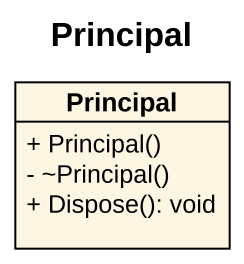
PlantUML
@startuml
title Principal
hide circle
hide empty members
skinparam classAttributeIconSize 0
class Principal {
  + Principal()
  - ~Principal()
  + Dispose(): void
}
@enduml
